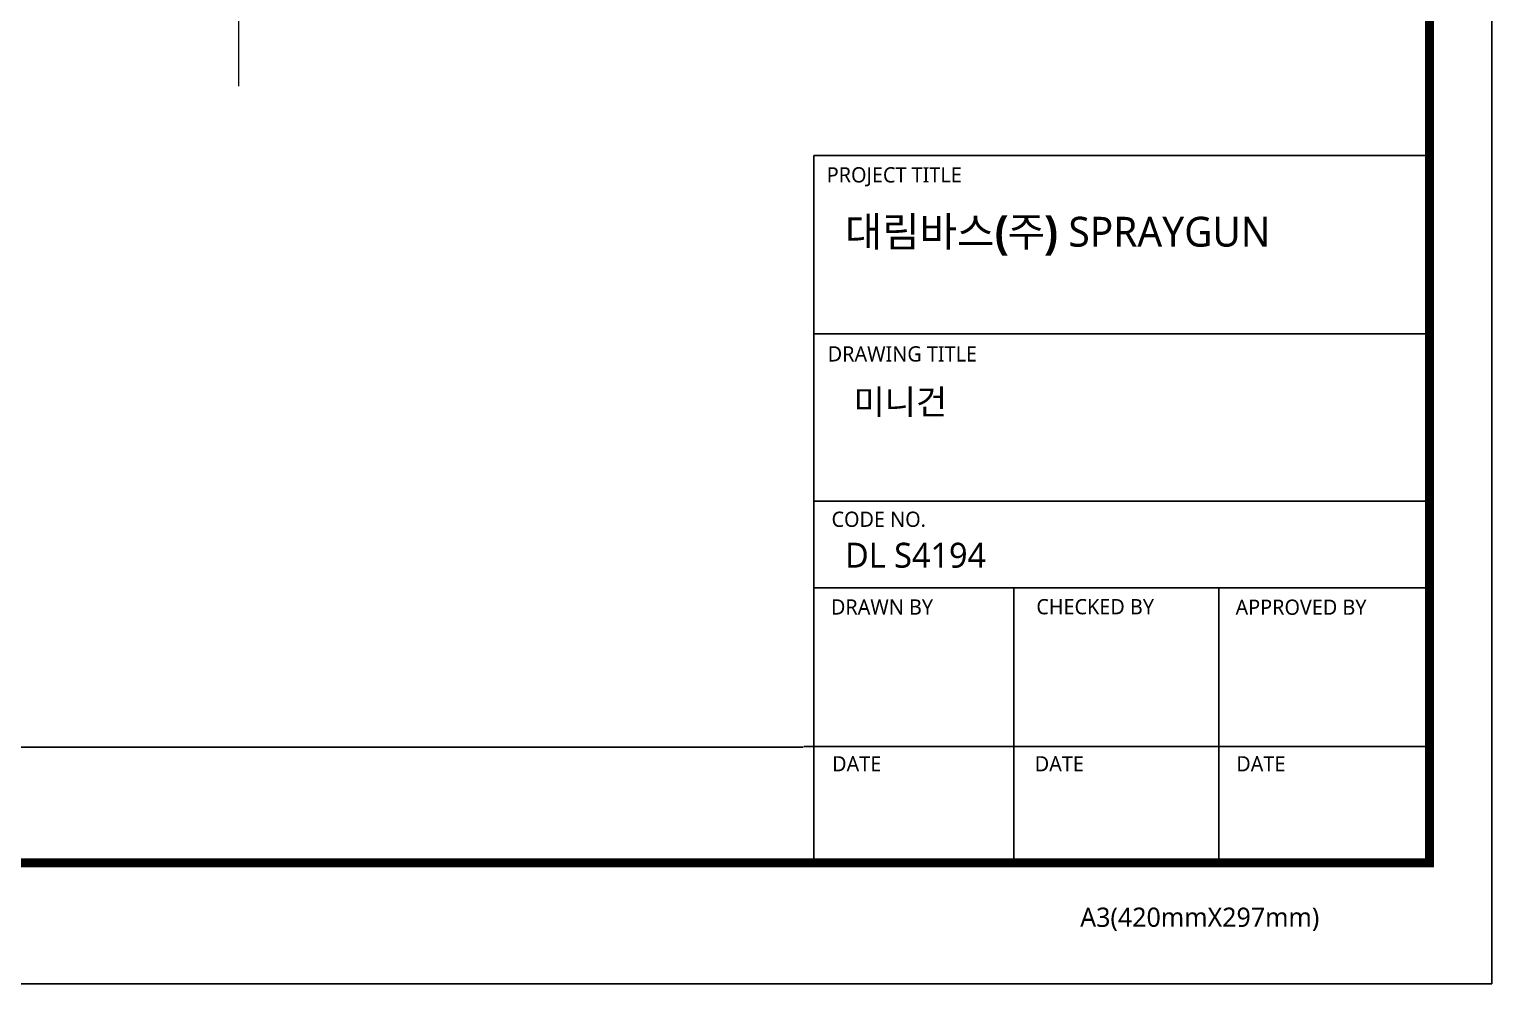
# Model space of a CAD drawing. Extents: x 16296675150 to 16296675606, y -37409617853 to -37409617519.
# Drawn here: x 16296675433 to 16296675605.9, y -37409617852.5 to -37409617739.7 of the extents above; entities that cross this region are included whole.
import ezdxf

# ---------------------------------------------------------------- set-up
doc = ezdxf.new("R2010")
doc.units = 0
doc.header["$LTSCALE"] = 10
doc.header["$MEASUREMENT"] = 0
doc.linetypes.add('CENTER', pattern=[2, 1.25, -0.25, 0.25, -0.25])
doc.layers.get('0').update_dxf_attribs({"linetype": 'CONTINUOUS'})
doc.layers.add('1', color=7, linetype='CONTINUOUS')
doc.styles.add('Daelim Dimension', font='')
doc.styles.get('Daelim Dimension').set_extended_font_data('NanumGothic')

msp = doc.modelspace()

# ---------------------------------------------------------------- linework, layer by layer
at = {"color": 5, "ltscale": 40}
for p, q in [((16296675598.57328, -37409617754.660217), (16296675525.743111, -37409617754.660217)), ((16296675598.57328, -37409617775.711327), (16296675525.743111, -37409617775.711327)), ((16296675598.57328, -37409617775.711327), (16296675525.743111, -37409617775.711327)), ((16296675598.57328, -37409617795.514107), (16296675525.743111, -37409617795.514107)), ((16296675598.57328, -37409617795.514107), (16296675525.743111, -37409617795.514107)), ((16296675598.57328, -37409617805.72757), (16296675525.743111, -37409617805.72757)), ((16296675598.57328, -37409617805.72757), (16296675525.743111, -37409617805.72757)), ((16296675549.398979, -37409617805.72757), (16296675549.398979, -37409617838.240463)), ((16296675573.67676, -37409617805.72757), (16296675573.67676, -37409617838.240463)), ((16296675598.57328, -37409617824.509018), (16296675524.591921, -37409617824.509018)), ((16296675598.57328, -37409617824.509018), (16296675526.31053, -37409617824.509018)), ((16296675598.57328, -37409617838.240463), (16296675536.157631, -37409617838.240463))]:
    msp.add_line(p, q, dxfattribs=at)
at = {"color": 5, "ltscale": 0.5}
msp.add_line((16296675525.743111, -37409617754.660217), (16296675525.743111, -37409617838.681), dxfattribs=at)
at = {"color": 5}
msp.add_line((16296675157.573191, -37409617824.561096), (16296675524.50429, -37409617824.561096), dxfattribs=at)
at = {"ltscale": 0.5}
msp.add_lwpolyline([(16296675150.245461, -37409617852.537933), (16296675605.945459, -37409617852.537933), (16296675605.945459, -37409617518.637917), (16296675150.245461, -37409617518.637917)], close=True, dxfattribs=at)
at = {"color": 5, "linetype": 'ByBlock', "lineweight": 200, "const_width": 1.05}
msp.add_lwpolyline([(16296675157.573191, -37409617838.240623), (16296675598.573191, -37409617838.240623), (16296675598.573191, -37409617526.390617), (16296675157.573191, -37409617526.390617)], close=True, dxfattribs=at)
at = {"layer": '1', "color": 1, "linetype": 'CENTER', "lineweight": 13}
msp.add_open_spline([(16296675457.736059, -37409617746.444946), (16296675457.736059, -37409617741.444946), (16296675457.736059, -37409617603.929283)], degree=1, knots=[0, 0, 0.1611102272, 1, 1], dxfattribs=at)

# ---------------------------------------------------------------- texts
at = {"color": 5, "ltscale": 40, "style": 'Daelim Dimension'}
for s, height, p in [('PROJECT TITLE', 1.79830789, (16296675527.284901, -37409617757.830162)), ('DRAWING TITLE', 1.79830789, (16296675527.40019, -37409617778.995293)), ('CODE NO.', 1.7983079, (16296675527.85116, -37409617798.540657)), ('DRAWN BY', 1.7983079, (16296675527.78064, -37409617808.90654)), ('CHECKED BY', 1.7983079, (16296675552.077761, -37409617808.874649)), ('APPROVED BY', 1.79830789, (16296675575.64213, -37409617808.932739)), ('DATE', 1.7983079, (16296675527.921101, -37409617827.441147)), ('DATE', 1.7983079, (16296675551.886539, -37409617827.441147)), ('DATE', 1.7983079, (16296675575.724831, -37409617827.441147)), ('A3(420mmX297mm)', 2.26965993, (16296675557.26273, -37409617845.811607))]:
    msp.add_text(s, height=height, dxfattribs=at).set_placement(p)
at = {"attachment_point": 1, "style": 'Daelim Dimension'}
for s, insert, char_height, width in [('{\\fPretendard Variable SemiBold|b0|i0|c129|p2;\\C7;대림바스(주)} SPRAYGUN', (16296675529.423901, -37409617761.891441), 3.52520055, 56.65794969), (' 미니건', (16296675529.455, -37409617782.293953), 2.9428865, 49.52577042), ('DL S4194', (16296675529.455, -37409617800.417938), 2.9428865, 49.52577042)]:
    msp.add_mtext(s, dxfattribs=dict(at, insert=insert, char_height=char_height, width=width))

doc.saveas('drawing.dxf')
